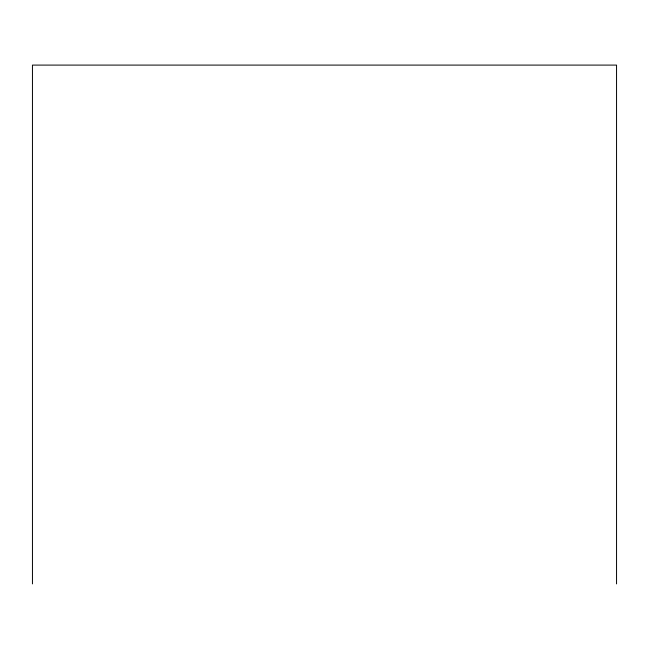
<?xml version="1.0" encoding="UTF-8"?>
<svg xmlns="http://www.w3.org/2000/svg" width="649" height="649" viewBox="0 0 649 649"><rect width="100%" height="100%" fill="white"/><g stroke="black" fill="none" stroke-linecap="round" stroke-linejoin="round"><path stroke-width="0.97" d="M616.55 583.905L616.55 65.095L32.45 65.095L32.45 583.905"/></g></svg>
